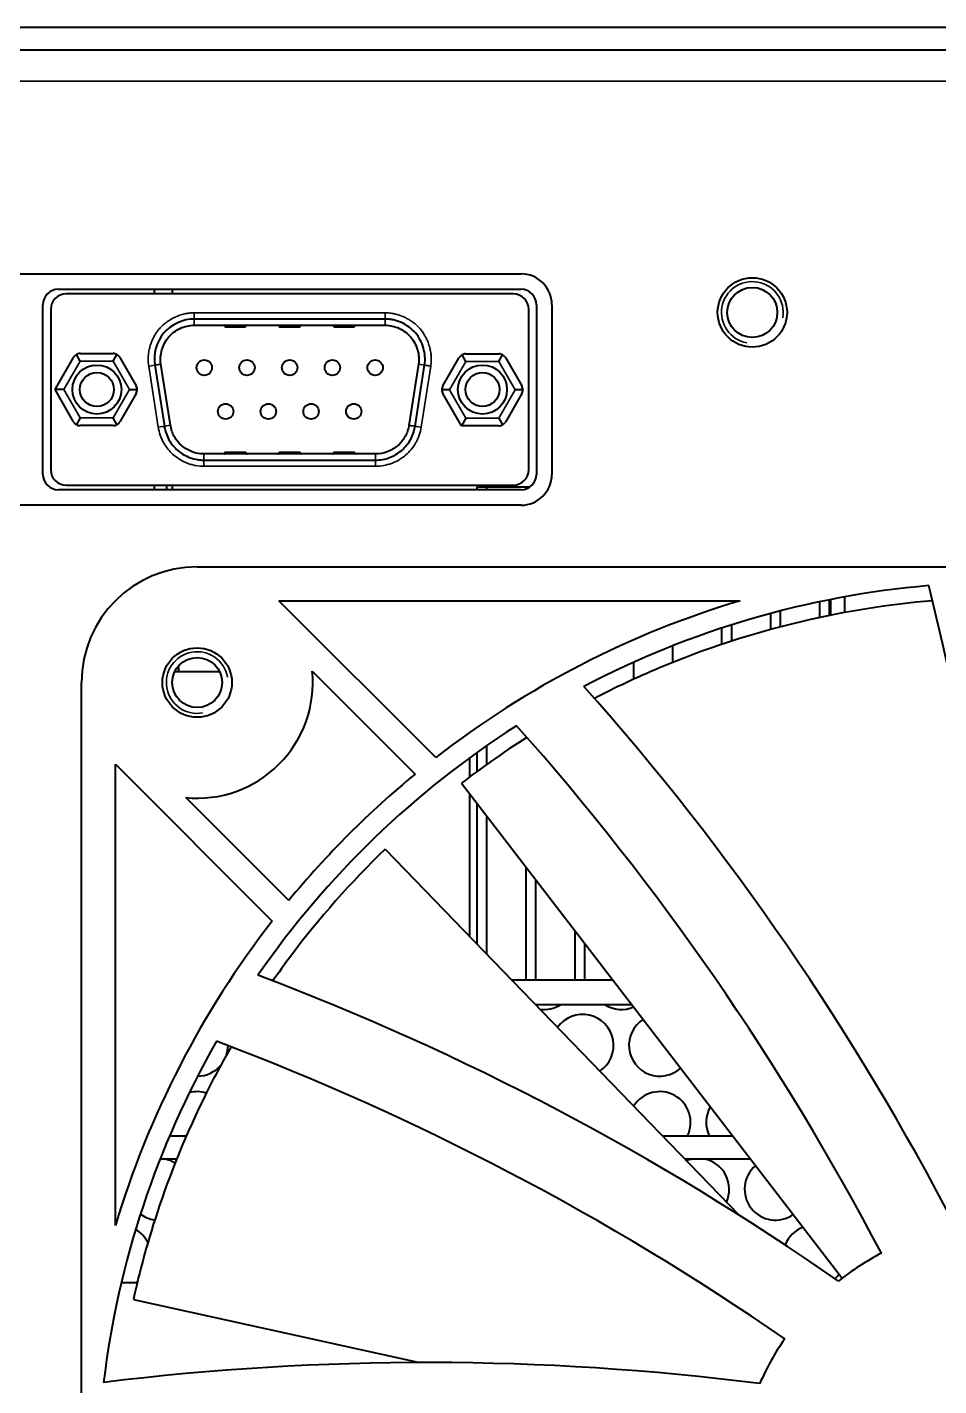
# Model space of a CAD drawing. Header units: millimetres. Extents: x 0 to 2100, y 0 to 1485.
# Drawn here: x 195 to 254.1, y 484.3 to 572.4 of the extents above; entities that cross this region are included whole.
import ezdxf

# ---------------------------------------------------------------- set-up
doc = ezdxf.new("R2010")
doc.units = ezdxf.units.MM
doc.header["$LTSCALE"] = 5
doc.layers.add('가시적인 것(ISO)', color=3, linetype='Continuous', lineweight=40)
doc.layers.add('가시적인 좁은 것(ISO)', color=3, linetype='Continuous', lineweight=35)

msp = doc.modelspace()

# ---------------------------------------------------------------- linework, layer by layer
at = {"layer": '가시적인 것(ISO)'}
for p, q in [((136.254, 572.396), (520.754, 572.396)), ((520.754, 570.896), (136.254, 570.896)), ((161.004, 556.396), (227.004, 556.396)), ((197.004, 555.396), (227.004, 555.396)), ((226.503, 555.096), (197.505, 555.096)), ((203.234, 555.096), (203.234, 555.396)), ((204.414, 555.096), (204.414, 555.396)), ((196.004, 543.396), (196.004, 554.396)), ((228.004, 554.396), (228.004, 543.396)), ((229.004, 554.396), (229.004, 543.396)), ((196.505, 554.096), (196.505, 543.696)), ((218.191, 553.47), (205.817, 553.47)), ((227.503, 543.696), (227.503, 554.096)), ((205.817, 553.07), (218.191, 553.07)), ((207.831, 552.97), (209.117, 552.97)), ((211.361, 552.97), (212.647, 552.97)), ((214.891, 552.97), (216.177, 552.97)), ((196.786, 548.893), (197.992, 550.982)), ((198.425, 550.732), (198.175, 551.165)), ((198.425, 551.232), (200.547, 551.232)), ((200.547, 550.732), (200.797, 551.165)), ((200.98, 550.982), (202.042, 549.143)), ((221.941, 549.129), (223.003, 550.967)), ((223.436, 550.717), (223.186, 551.15)), ((223.436, 551.217), (225.558, 551.217)), ((225.558, 550.717), (225.808, 551.15)), ((225.991, 550.967), (227.053, 549.129)), ((203.255, 550.477), (203.875, 546.514)), ((204.27, 546.576), (203.651, 550.539)), ((220.357, 550.539), (219.738, 546.575)), ((220.133, 546.514), (220.752, 550.477)), ((197.992, 546.805), (196.786, 548.893)), ((197.363, 548.893), (196.786, 548.893)), ((202.042, 548.643), (200.98, 546.805)), ((201.609, 548.893), (202.109, 548.893)), ((222.374, 548.879), (221.874, 548.879)), ((223.147, 546.541), (221.941, 548.629)), ((227.053, 548.629), (225.991, 546.791)), ((227.119, 548.879), (226.619, 548.879)), ((198.425, 547.055), (198.175, 546.622)), ((200.547, 546.555), (198.425, 546.555)), ((200.797, 546.622), (200.547, 547.055)), ((223.436, 547.041), (223.147, 546.541)), ((225.558, 546.541), (223.147, 546.541)), ((225.558, 547.041), (225.808, 546.608)), ((217.572, 544.722), (206.436, 544.722)), ((209.117, 544.822), (207.831, 544.822)), ((212.647, 544.822), (211.361, 544.822)), ((216.177, 544.822), (214.891, 544.822)), ((206.436, 544.322), (217.572, 544.322)), ((227.004, 542.396), (197.004, 542.396)), ((197.505, 542.696), (226.503, 542.696)), ((203.234, 542.396), (203.234, 542.696)), ((204.414, 542.396), (204.414, 542.696)), ((224.156, 542.596), (224.787, 542.596)), ((224.156, 542.396), (224.156, 542.596)), ((224.787, 542.596), (224.791, 542.596)), ((224.787, 542.396), (224.787, 542.596)), ((224.791, 542.596), (227.331, 542.596)), ((224.791, 542.396), (224.791, 542.596)), ((227.331, 542.596), (227.604, 542.596)), ((227.331, 542.451), (227.331, 542.596)), ((227.004, 541.396), (161.004, 541.396)), ((206.004, 537.396), (311.004, 537.396)), ((211.307, 535.199), (241.221, 535.199)), ((221.477, 525.029), (211.307, 535.199)), ((246.381, 534.114), (246.381, 535.137)), ((247.014, 534.246), (247.014, 535.266)), ((247.016, 534.247), (247.016, 535.266)), ((247.096, 534.263), (247.096, 535.282)), ((248.004, 534.437), (248.004, 535.454)), ((243.206, 533.342), (243.206, 534.378)), ((243.836, 533.51), (243.836, 534.543)), ((243.841, 533.512), (243.841, 534.544)), ((240.031, 532.375), (240.031, 533.429)), ((240.035, 532.377), (240.035, 533.43)), ((240.666, 532.584), (240.666, 533.634)), ((236.856, 531.204), (236.856, 532.281)), ((207.466, 530.596), (204.542, 530.596)), ((204.821, 530.596), (204.821, 531.003)), ((213.467, 530.638), (220.143, 523.961)), ((234.316, 530.111), (234.316, 531.21)), ((234.329, 530.117), (234.329, 531.216)), ((198.504, 424.896), (198.504, 529.896)), ((231.141, 529.575), (231.141, 529.667)), ((227.331, 526.306), (227.331, 526.396)), ((224.156, 524.131), (224.156, 525.367)), ((224.787, 524.589), (224.787, 525.812)), ((224.791, 524.591), (224.791, 525.815)), ((200.701, 524.592), (210.871, 514.422)), ((200.701, 494.678), (200.701, 524.592)), ((223.69, 523.785), (223.69, 525.029)), ((223.15, 523.375), (247.837, 491.269)), ((223.69, 513.409), (223.69, 522.672)), ((211.938, 515.756), (205.262, 522.432)), ((224.156, 512.927), (224.156, 522.066)), ((224.787, 512.274), (224.787, 521.245)), ((224.791, 512.27), (224.791, 521.24)), ((218.192, 519.096), (241.129, 495.369)), ((227.331, 510.596), (227.331, 517.937)), ((227.966, 510.596), (227.966, 517.111)), ((230.506, 510.596), (230.506, 513.808)), ((231.141, 510.596), (231.141, 512.982)), ((210.946, 510.596), (210.779, 510.596)), ((232.976, 510.596), (226.409, 510.596)), ((234.206, 508.996), (227.956, 508.996)), ((204.214, 500.496), (205.303, 500.496)), ((236.173, 500.496), (240.742, 500.496)), ((204.676, 498.996), (203.6, 498.996)), ((241.895, 498.996), (237.623, 498.996)), ((201.093, 490.996), (202.121, 490.996)), ((201.866, 489.892), (220.427, 485.797))]:
    msp.add_line(p, q, dxfattribs=at)
for centre, radius in [((242.004, 553.896), 2.25), ((242.004, 553.896), 1.621), ((206.464, 550.316), 0.5), ((209.234, 550.316), 0.5), ((212.004, 550.316), 0.5), ((214.774, 550.316), 0.5), ((217.544, 550.316), 0.5), ((199.504, 548.896), 1.59), ((199.504, 548.896), 1.1), ((224.504, 548.896), 1.59), ((224.504, 548.896), 1.1), ((207.849, 547.476), 0.5), ((210.619, 547.476), 0.5), ((213.389, 547.476), 0.5), ((216.159, 547.476), 0.5), ((206.004, 529.896), 2.25), ((206.004, 529.896), 1.621)]:
    msp.add_circle(centre, radius, dxfattribs=at)
for centre, radius, start, end in [((227.004, 554.396), 2, 0, 90), ((197.004, 554.396), 1, 90, 180), ((197.505, 554.096), 1, 90, 180), ((226.503, 554.096), 1, 0, 90), ((227.004, 554.396), 1, 0, 90), ((207.731, 553.02), 0.05, 0, 90), ((207.831, 553.02), 0.05, 179.99999, 270), ((209.117, 553.02), 0.05, 270, 0.00001), ((209.217, 553.02), 0.05, 90, 180), ((211.261, 553.02), 0.05, 360, 90), ((211.361, 553.02), 0.05, 180, 270), ((212.647, 553.02), 0.05, 270, 0), ((212.747, 553.02), 0.05, 90, 180), ((214.791, 553.02), 0.05, 0, 90), ((214.891, 553.02), 0.05, 180, 270), ((216.177, 553.02), 0.05, 270, 359.99999), ((216.277, 553.02), 0.05, 90, 180), ((198.425, 550.732), 0.5, 120, 150), ((198.425, 550.732), 0.5, 90, 120), ((200.547, 550.732), 0.5, 60, 90), ((200.547, 550.732), 0.5, 30, 60), ((223.436, 550.717), 0.5, 120, 150), ((223.436, 550.717), 0.5, 90, 120), ((225.558, 550.717), 0.5, 60, 90), ((225.558, 550.717), 0.5, 30, 60), ((201.609, 548.893), 0.5, 0, 30), ((222.374, 548.879), 0.5, 150, 180), ((226.619, 548.879), 0.5, 0, 30), ((201.609, 548.893), 0.5, 330, 0), ((222.374, 548.879), 0.5, 180, 210), ((226.619, 548.879), 0.5, 330, 0), ((198.425, 547.055), 0.5, 210, 240), ((198.425, 547.055), 0.5, 240, 270), ((200.547, 547.055), 0.5, 270, 300), ((200.547, 547.055), 0.5, 300, 330), ((225.558, 547.041), 0.5, 270, 300), ((225.558, 547.041), 0.5, 300, 330), ((207.731, 544.772), 0.05, 270, 0), ((207.831, 544.772), 0.05, 90, 180), ((209.117, 544.772), 0.05, 0, 90), ((209.217, 544.772), 0.05, 180, 270), ((211.261, 544.772), 0.05, 270, 0), ((211.361, 544.772), 0.05, 90, 180), ((212.647, 544.772), 0.05, 0, 90), ((212.747, 544.772), 0.05, 180, 270), ((214.791, 544.772), 0.05, 270, 0), ((214.891, 544.772), 0.05, 90, 180), ((216.177, 544.772), 0.05, 0, 90), ((216.277, 544.772), 0.05, 180, 270), ((197.505, 543.696), 1, 180, 270), ((226.503, 543.696), 1, 270, 0), ((197.004, 543.396), 1, 180, 270), ((227.004, 543.396), 2, 270, 0), ((227.004, 543.396), 1, 270, 0), ((206.004, 542.346), 2, 169.92134, 178.56746), ((206.004, 529.896), 7.5, 90, 180), ((258.504, 477.396), 59, 94.91422, 117.69231), ((87.374, 494.896), 171.13, 0, 13.95968), ((258.504, 477.396), 60.332, 106.64607, 127.85892), ((206.004, 529.896), 7.5, 264.32201, 5.67799), ((103.225, 415.896), 171.13, 27.37358, 41.65566), ((258.504, 477.396), 59, 122.60652, 145.38462), ((98.844, 413.363), 171.13, 27.69231, 41.65198), ((258.504, 477.396), 60.332, 129.48145, 140.51855), ((258.504, 477.396), 60.332, 142.14108, 163.35393), ((149.592, 350.779), 171.13, 55.06589, 69.34797), ((228.504, 510.696), 2, 262.05392, 301.78833), ((233.504, 510.696), 2, 238.21167, 293.67598), ((231.004, 506.366), 2, 303.55919, 144.50142), ((236.004, 506.366), 2, 122.45842, 312.65659), ((258.504, 477.396), 59, 150.29883, 173.07692), ((146.889, 346.5), 171.13, 55.38462, 69.34429), ((206.004, 506.366), 2, 342.03444, 359.39503), ((206.004, 506.366), 2, 270.71821, 320.18483), ((206.004, 501.366), 2, 72.72576, 104.75324), ((236.004, 501.366), 2, 334.21471, 148.01286), ((241.004, 501.366), 2, 149.21299, 205.78529), ((203.504, 497.036), 2, 57.81057, 78.52166), ((238.504, 497.036), 2, 101.47834, 112.65698), ((238.504, 497.036), 2, 335.40362, 78.52166), ((243.504, 497.036), 2, 129.86321, 305.2518), ((203.504, 497.036), 2, 233.86436, 262.88696), ((201.004, 492.706), 2, 25.71337, 59.57828), ((246.004, 492.706), 2, 110.78909, 159.0507), ((258.504, 477.396), 17.5, 117.69231, 128.59786), ((201.004, 492.706), 2, 301.24027, 304.46725), ((246.004, 492.706), 2, 312.57221, 324.32593), ((258.504, 477.396), 17.5, 145.38462, 156.29016), ((220.909, 314.668), 171.13, 82.75819, 97.04027)]:
    msp.add_arc(centre, radius, start, end, dxfattribs=at)
for points in [[(205.817, 553.47), (205.094, 553.469), (203.576, 552.796), (203.144, 551.191), (203.255, 550.477)], [(227.381, 526.338), (225.757, 525.305), (224.343, 524.292), (223.15, 523.375)]]:
    msp.add_open_spline(points, degree=3, dxfattribs=at)
for points, knots in [([(220.752, 550.477), (220.782, 550.668), (220.788, 550.855), (220.761, 551.226), (220.728, 551.41), (220.626, 551.768), (220.557, 551.94), (220.382, 552.272), (220.276, 552.43), (220.028, 552.716), (219.887, 552.844), (219.584, 553.065), (219.424, 553.158), (219.086, 553.31), (218.908, 553.37), (218.635, 553.43), (218.543, 553.445), (218.403, 553.461), (218.355, 553.464), (218.269, 553.469), (218.227, 553.469), (218.191, 553.47)], [0, 0, 0, 0, 0.1257086, 0.1257086, 0.2514171, 0.2514171, 0.3771257, 0.3771257, 0.5028343, 0.5028343, 0.6285429, 0.6285429, 0.7542514, 0.7542514, 0.87996, 0.87996, 0.9428143, 0.9428143, 0.9742414, 0.9742414, 0.999997, 0.999997, 0.999997, 0.999997]), ([(203.651, 550.539), (203.626, 550.696), (203.621, 550.853), (203.643, 551.165), (203.671, 551.322), (203.757, 551.626), (203.815, 551.772), (203.961, 552.052), (204.05, 552.184), (204.253, 552.421), (204.369, 552.529), (204.624, 552.717), (204.759, 552.797), (205.045, 552.928), (205.196, 552.98), (205.502, 553.05), (205.658, 553.07), (205.817, 553.07)], [-1, -1, -1, -1, -0.875, -0.875, -0.75, -0.75, -0.625, -0.625, -0.5, -0.5, -0.375, -0.375, -0.25, -0.25, -0.125, -0.125, 0, 0, 0, 0]), ([(218.191, 553.07), (218.351, 553.07), (218.506, 553.05), (218.811, 552.98), (218.962, 552.929), (219.249, 552.797), (219.384, 552.717), (219.638, 552.529), (219.755, 552.422), (219.958, 552.184), (220.047, 552.052), (220.193, 551.772), (220.251, 551.626), (220.337, 551.323), (220.364, 551.166), (220.387, 550.853), (220.382, 550.696), (220.357, 550.539)], [-1, -1, -1, -1, -0.875, -0.875, -0.75, -0.75, -0.625, -0.625, -0.5, -0.5, -0.375, -0.375, -0.25, -0.25, -0.125, -0.125, 0, 0, 0, 0]), ([(203.875, 546.514), (203.923, 546.208), (204.024, 545.913), (204.252, 545.511), (204.339, 545.384), (204.532, 545.149), (204.639, 545.039), (204.878, 544.837), (205.005, 544.748), (205.268, 544.596), (205.406, 544.531), (205.697, 544.424), (205.848, 544.384), (206.075, 544.345), (206.151, 544.336), (206.266, 544.327), (206.304, 544.325), (206.374, 544.322), (206.407, 544.322), (206.436, 544.322)], [0, 0, 0, 0, 0.251432, 0.251432, 0.377148, 0.377148, 0.502864, 0.502864, 0.6285801, 0.6285801, 0.7542961, 0.7542961, 0.8800121, 0.8800121, 0.9428701, 0.9428701, 0.9742991, 0.9742991, 0.9999981, 0.9999981, 0.9999981, 0.9999981]), ([(206.436, 544.722), (206.175, 544.722), (205.919, 544.767), (205.555, 544.903), (205.437, 544.959), (205.215, 545.089), (205.11, 545.164), (204.912, 545.332), (204.821, 545.426), (204.658, 545.626), (204.585, 545.733), (204.394, 546.073), (204.31, 546.318), (204.27, 546.576)], [-1, -1, -1, -1, -0.75, -0.75, -0.625, -0.625, -0.5, -0.5, -0.375, -0.375, -0.25, -0.25, 0, 0, 0, 0]), ([(219.738, 546.575), (219.698, 546.318), (219.614, 546.072), (219.423, 545.733), (219.349, 545.625), (219.186, 545.426), (219.097, 545.333), (218.899, 545.164), (218.792, 545.089), (218.57, 544.959), (218.454, 544.903), (218.088, 544.766), (217.833, 544.722), (217.572, 544.722)], [-1, -1, -1, -1, -0.75, -0.75, -0.625, -0.625, -0.5, -0.5, -0.375, -0.375, -0.25, -0.25, 0, 0, 0, 0]), ([(217.572, 544.322), (217.881, 544.322), (218.188, 544.376), (218.621, 544.539), (218.76, 544.606), (219.022, 544.761), (219.147, 544.849), (219.384, 545.053), (219.491, 545.165), (219.682, 545.403), (219.768, 545.528), (219.918, 545.8), (219.981, 545.942), (220.054, 546.161), (220.075, 546.235), (220.102, 546.347), (220.11, 546.384), (220.123, 546.453), (220.129, 546.485), (220.133, 546.514)], [0, 0, 0, 0, 0.251432, 0.251432, 0.377148, 0.377148, 0.502864, 0.502864, 0.6285801, 0.6285801, 0.7542961, 0.7542961, 0.8800121, 0.8800121, 0.9428701, 0.9428701, 0.9742991, 0.9742991, 0.9999981, 0.9999981, 0.9999981, 0.9999981]), ([(253.691, 535.196), (250.85, 534.958), (248.009, 534.508), (241.963, 533.089), (238.843, 532.049), (234.499, 530.22), (233.091, 529.552), (231.768, 528.865)], [0.074307, 0.074307, 0.074307, 0.074307, 0.934457, 0.934457, 1.959724, 1.959724, 2.493059, 2.493059, 2.493059, 2.493059]), ([(218.192, 519.096), (215.967, 516.945), (213.899, 514.596), (211.663, 511.606), (211.281, 511.077), (210.911, 510.545)], [0, 0, 0, 0, 0.934457, 0.934457, 1.133675, 1.133675, 1.133675, 1.133675]), ([(208.202, 506.268), (207.741, 505.466), (207.306, 504.664), (205.493, 501.129), (204.401, 498.458), (202.8, 493.729), (202.256, 491.657), (201.866, 489.892)], [1.663049, 1.663049, 1.663049, 1.663049, 1.959724, 1.959724, 2.977212, 2.977212, 3.919456, 3.919456, 3.919456, 3.919456])]:
    msp.add_open_spline(points, degree=3, knots=knots, dxfattribs=at)
at = {"layer": '가시적인 좁은 것(ISO)'}
for p, q in [((519.004, 568.896), (138.004, 568.896)), ((205.816, 553.87), (218.191, 553.87)), ((207.831, 553.07), (207.831, 553.02)), ((209.167, 553.02), (207.831, 553.02)), ((207.831, 553.02), (207.831, 552.97)), ((211.311, 553.02), (211.361, 553.02)), ((211.361, 553.07), (211.361, 553.02)), ((212.647, 553.02), (211.361, 553.02)), ((211.361, 553.02), (211.361, 552.97)), ((212.647, 553.07), (212.647, 553.02)), ((212.647, 553.02), (212.697, 553.02)), ((212.647, 553.02), (212.647, 552.97)), ((214.891, 553.07), (214.891, 553.02)), ((216.177, 553.02), (214.891, 553.02)), ((214.891, 553.02), (214.891, 552.97)), ((216.177, 553.07), (216.177, 553.02)), ((216.177, 553.02), (216.177, 552.97)), ((197.363, 548.893), (198.425, 550.732)), ((198.425, 550.732), (200.547, 550.732)), ((200.547, 550.732), (201.609, 548.893)), ((222.374, 548.879), (223.436, 550.717)), ((223.436, 550.717), (225.558, 550.717)), ((225.558, 550.717), (226.619, 548.879)), ((203.48, 546.452), (202.86, 550.416)), ((220.357, 550.539), (220.752, 550.477)), ((221.148, 550.416), (220.528, 546.452)), ((198.425, 547.055), (197.363, 548.893)), ((201.609, 548.893), (200.547, 547.055)), ((223.436, 547.041), (222.374, 548.879)), ((226.619, 548.879), (225.558, 547.041)), ((200.547, 547.055), (198.425, 547.055)), ((203.875, 546.514), (204.27, 546.576)), ((225.558, 547.041), (223.436, 547.041)), ((207.831, 544.772), (207.781, 544.772)), ((207.831, 544.772), (207.831, 544.822)), ((207.831, 544.772), (209.167, 544.772)), ((207.831, 544.722), (207.831, 544.772)), ((211.361, 544.772), (211.311, 544.772)), ((211.361, 544.772), (211.361, 544.822)), ((211.361, 544.772), (212.647, 544.772)), ((211.361, 544.722), (211.361, 544.772)), ((212.647, 544.772), (212.647, 544.822)), ((212.697, 544.772), (212.647, 544.772)), ((212.647, 544.722), (212.647, 544.772)), ((214.891, 544.772), (214.841, 544.772)), ((214.891, 544.772), (214.891, 544.822)), ((214.891, 544.772), (216.177, 544.772)), ((214.891, 544.722), (214.891, 544.772)), ((216.177, 544.772), (216.177, 544.822)), ((216.227, 544.772), (216.177, 544.772)), ((216.177, 544.722), (216.177, 544.772)), ((217.572, 544.722), (217.572, 544.322)), ((206.436, 544.322), (206.436, 543.922)), ((217.572, 543.922), (206.436, 543.922)), ((217.572, 544.322), (217.572, 543.922)), ((218.132, 544.382), (218.132, 544.382))]:
    msp.add_line(p, q, dxfattribs=at)
for centre, start, end in [((242.004, 553.896), 350, 260), ((206.004, 529.896), 10, 280)]:
    msp.add_arc(centre, 2, start, end, dxfattribs=at)
for centre, major_axis, ratio, start_param, end_param in [((205.817, 553.07), (0, 0.4), 0.000121, 4.712389, 6.283185), ((218.191, 553.87), (0, -0.4), 0.00001, 0.019226, 1.57127), ((207.831, 553.02), (-0.05, 0), 0.000472, 4.712389, 6.283186), ((214.891, 553.02), (-0.05, 0), 0.00026, 0, 1.570796), ((216.177, 553.02), (0.05, 0), 0.00001, 4.712489, 6.283382), ((202.86, 550.416), (0.395, 0.062), 0.000121, 0, 1.570796), ((203.48, 546.452), (0.395, 0.062), 0.000119, 4.712389, 6.283185), ((220.528, 546.452), (-0.395, 0.062), 0.00001, 0.018202, 1.572923), ((204.79, 545.926), (-0.988, -0.154), 0.00001, 5.529466, 5.529554), ((219.218, 545.926), (-0.988, 0.154), 0.00001, 3.920135, 3.920146)]:
    msp.add_ellipse(centre, major_axis=major_axis, ratio=ratio, start_param=start_param, end_param=end_param, dxfattribs=at)
for points, knots in [([(202.86, 550.416), (202.844, 550.52), (202.834, 550.626), (202.829, 550.732), (202.827, 550.786), (202.826, 550.84), (202.827, 550.894), (202.828, 550.948), (202.83, 551.003), (202.834, 551.057), (202.842, 551.177), (202.857, 551.297), (202.88, 551.416), (202.897, 551.508), (202.918, 551.6), (202.944, 551.691), (202.972, 551.788), (203.003, 551.883), (203.04, 551.977), (203.043, 551.983), (203.045, 551.99), (203.048, 551.997), (203.088, 552.097), (203.131, 552.192), (203.182, 552.289), (203.184, 552.292), (203.186, 552.296), (203.188, 552.299), (203.255, 552.426), (203.331, 552.547), (203.414, 552.66), (203.454, 552.715), (203.496, 552.768), (203.539, 552.819), (203.544, 552.824), (203.548, 552.829), (203.553, 552.834), (203.654, 552.951), (203.764, 553.059), (203.885, 553.16), (203.915, 553.185), (203.946, 553.209), (203.977, 553.233), (203.989, 553.242), (204.001, 553.251), (204.012, 553.26), (204.018, 553.264), (204.024, 553.268), (204.029, 553.272), (204.084, 553.313), (204.141, 553.352), (204.199, 553.388), (204.316, 553.463), (204.439, 553.53), (204.567, 553.589), (204.574, 553.592), (204.581, 553.595), (204.588, 553.598), (204.68, 553.64), (204.773, 553.677), (204.867, 553.709), (204.969, 553.743), (205.071, 553.772), (205.178, 553.797), (205.186, 553.799), (205.195, 553.801), (205.204, 553.802), (205.302, 553.824), (205.4, 553.84), (205.498, 553.851), (205.506, 553.852), (205.514, 553.853), (205.523, 553.854), (205.568, 553.859), (205.612, 553.862), (205.657, 553.865), (205.666, 553.866), (205.675, 553.866), (205.684, 553.866), (205.702, 553.867), (205.719, 553.868), (205.737, 553.868), (205.75, 553.869), (205.763, 553.869), (205.777, 553.869), (205.783, 553.869), (205.79, 553.87), (205.797, 553.87), (205.803, 553.87), (205.81, 553.87), (205.816, 553.87)], [0, 0, 0, 0, 0.0625, 0.0625, 0.0625, 0.09375, 0.09375, 0.09375, 0.125, 0.125, 0.125, 0.19537, 0.19537, 0.19537, 0.249895, 0.249895, 0.249895, 0.308212, 0.308212, 0.308212, 0.3125, 0.3125, 0.3125, 0.375, 0.375, 0.375, 0.377216, 0.377216, 0.377216, 0.459459, 0.459459, 0.459459, 0.498948, 0.498948, 0.498948, 0.50302, 0.50302, 0.50302, 0.59375, 0.59375, 0.59375, 0.616125, 0.616125, 0.616125, 0.624696, 0.624696, 0.624696, 0.628793, 0.628793, 0.628793, 0.668821, 0.668821, 0.668821, 0.75, 0.75, 0.75, 0.754453, 0.754453, 0.754453, 0.8125, 0.8125, 0.8125, 0.875, 0.875, 0.875, 0.880133, 0.880133, 0.880133, 0.9375, 0.9375, 0.9375, 0.942381, 0.942381, 0.942381, 0.96875, 0.96875, 0.96875, 0.97407, 0.97407, 0.97407, 0.984375, 0.984375, 0.984375, 0.992188, 0.992188, 0.992188, 0.996094, 0.996094, 0.996094, 1, 1, 1, 1]), ([(205.817, 553.47), (205.817, 553.47), (205.817, 553.478), (205.817, 553.498), (205.817, 553.517), (205.817, 553.548), (205.817, 553.587), (205.817, 553.626), (205.817, 553.673), (205.817, 553.722), (205.817, 553.772), (205.817, 553.822), (205.816, 553.87)], [0, 0, 0, 0, 0.25, 0.25, 0.25, 0.5, 0.5, 0.5, 0.75, 0.75, 0.75, 1, 1, 1, 1]), ([(218.191, 553.87), (218.198, 553.87), (218.205, 553.87), (218.211, 553.87), (218.217, 553.87), (218.224, 553.869), (218.23, 553.869), (218.261, 553.869), (218.293, 553.868), (218.324, 553.867), (218.378, 553.864), (218.433, 553.86), (218.487, 553.854), (218.495, 553.853), (218.503, 553.852), (218.511, 553.851), (218.565, 553.845), (218.618, 553.837), (218.672, 553.828), (218.699, 553.824), (218.726, 553.818), (218.754, 553.813), (218.771, 553.809), (218.789, 553.806), (218.807, 553.802), (218.814, 553.8), (218.822, 553.798), (218.83, 553.797), (218.983, 553.762), (219.134, 553.715), (219.281, 553.657), (219.329, 553.638), (219.377, 553.618), (219.425, 553.596), (219.431, 553.593), (219.437, 553.591), (219.443, 553.588), (219.447, 553.586), (219.452, 553.584), (219.456, 553.582), (219.522, 553.551), (219.586, 553.518), (219.649, 553.484), (219.676, 553.469), (219.702, 553.454), (219.728, 553.438), (219.817, 553.385), (219.902, 553.329), (219.986, 553.267), (219.989, 553.265), (219.992, 553.263), (219.994, 553.261), (220.09, 553.189), (220.181, 553.113), (220.266, 553.032), (220.336, 552.965), (220.402, 552.896), (220.464, 552.824), (220.568, 552.702), (220.662, 552.571), (220.746, 552.431), (220.763, 552.402), (220.781, 552.371), (220.797, 552.341), (220.807, 552.324), (220.816, 552.306), (220.826, 552.289), (220.867, 552.21), (220.905, 552.13), (220.939, 552.048), (220.988, 551.933), (221.029, 551.814), (221.063, 551.692), (221.065, 551.688), (221.066, 551.683), (221.067, 551.679), (221.095, 551.579), (221.118, 551.478), (221.136, 551.377), (221.154, 551.271), (221.167, 551.167), (221.174, 551.057), (221.175, 551.05), (221.175, 551.043), (221.176, 551.035), (221.182, 550.933), (221.183, 550.833), (221.179, 550.733), (221.178, 550.725), (221.178, 550.718), (221.178, 550.71), (221.176, 550.664), (221.172, 550.619), (221.168, 550.573), (221.167, 550.567), (221.166, 550.56), (221.166, 550.554), (221.164, 550.542), (221.163, 550.53), (221.162, 550.519), (221.16, 550.502), (221.158, 550.484), (221.155, 550.467), (221.155, 550.463), (221.154, 550.459), (221.153, 550.454), (221.152, 550.441), (221.15, 550.428), (221.148, 550.416)], [0, 0, 0, 0, 0.003906, 0.003906, 0.003906, 0.007568, 0.007568, 0.007568, 0.026048, 0.026048, 0.026048, 0.057779, 0.057779, 0.057779, 0.0625, 0.0625, 0.0625, 0.09375, 0.09375, 0.09375, 0.109549, 0.109549, 0.109549, 0.119826, 0.119826, 0.119826, 0.124409, 0.124409, 0.124409, 0.216062, 0.216062, 0.216062, 0.24616, 0.24616, 0.24616, 0.25, 0.25, 0.25, 0.252823, 0.252823, 0.252823, 0.294644, 0.294644, 0.294644, 0.3125, 0.3125, 0.3125, 0.372817, 0.372817, 0.372817, 0.374742, 0.374742, 0.374742, 0.443185, 0.443185, 0.443185, 0.499426, 0.499426, 0.499426, 0.59375, 0.59375, 0.59375, 0.613566, 0.613566, 0.613566, 0.62499, 0.62499, 0.62499, 0.677064, 0.677064, 0.677064, 0.75, 0.75, 0.75, 0.752689, 0.752689, 0.752689, 0.8125, 0.8125, 0.8125, 0.875, 0.875, 0.875, 0.879265, 0.879265, 0.879265, 0.9375, 0.9375, 0.9375, 0.941939, 0.941939, 0.941939, 0.96875, 0.96875, 0.96875, 0.972656, 0.972656, 0.972656, 0.979492, 0.979492, 0.979492, 0.989746, 0.989746, 0.989746, 0.99231, 0.99231, 0.99231, 1, 1, 1, 1]), ([(218.191, 553.47), (218.191, 553.47), (218.192, 553.461), (218.192, 553.442), (218.192, 553.422), (218.192, 553.392), (218.192, 553.352), (218.192, 553.313), (218.192, 553.266), (218.192, 553.217), (218.191, 553.168), (218.191, 553.117), (218.191, 553.07)], [0, 0, 0, 0, 0.25, 0.25, 0.25, 0.5, 0.5, 0.5, 0.75, 0.75, 0.75, 1, 1, 1, 1]), ([(203.255, 550.477), (203.255, 550.477), (203.264, 550.479), (203.283, 550.482), (203.302, 550.485), (203.333, 550.49), (203.371, 550.496), (203.41, 550.502), (203.457, 550.509), (203.505, 550.516), (203.554, 550.524), (203.604, 550.532), (203.651, 550.539)], [0, 0, 0, 0, 0.25, 0.25, 0.25, 0.5, 0.5, 0.5, 0.75, 0.75, 0.75, 1, 1, 1, 1]), ([(220.752, 550.477), (220.752, 550.477), (220.761, 550.476), (220.78, 550.473), (220.799, 550.47), (220.83, 550.465), (220.868, 550.459), (220.907, 550.453), (220.954, 550.446), (221.002, 550.438), (221.051, 550.431), (221.101, 550.423), (221.148, 550.416)], [0, 0, 0, 0, 0.25, 0.25, 0.25, 0.5, 0.5, 0.5, 0.75, 0.75, 0.75, 1, 1, 1, 1]), ([(206.436, 543.922), (206.256, 543.922), (205.991, 543.945), (205.734, 544.003), (205.564, 544.05), (205.482, 544.076), (205.06, 544.234), (204.757, 544.412), (204.288, 544.814), (204.112, 545.01), (203.913, 545.304), (203.865, 545.381), (203.649, 545.766), (203.535, 546.097), (203.48, 546.452)], [0, 0, 0, 0, 0.125, 0.1875, 0.1875, 0.25, 0.25, 0.5, 0.5, 0.6875, 0.6875, 0.75, 0.75, 1, 1, 1, 1]), ([(220.528, 546.452), (220.5, 546.274), (220.437, 546.016), (220.339, 545.771), (220.267, 545.61), (220.228, 545.533), (220.008, 545.141), (219.785, 544.869), (219.315, 544.467), (219.094, 544.324), (218.774, 544.173), (218.689, 544.137), (218.276, 543.983), (217.931, 543.922), (217.572, 543.922)], [0, 0, 0, 0, 0.125, 0.1875, 0.1875, 0.25, 0.25, 0.5, 0.5, 0.6875, 0.6875, 0.75, 0.75, 1, 1, 1, 1]), ([(220.133, 546.514), (220.133, 546.514), (220.125, 546.515), (220.105, 546.518), (220.086, 546.521), (220.056, 546.525), (220.017, 546.532), (219.979, 546.538), (219.932, 546.545), (219.883, 546.553), (219.835, 546.56), (219.785, 546.568), (219.738, 546.575)], [0, 0, 0, 0, 0.25, 0.25, 0.25, 0.5, 0.5, 0.5, 0.75, 0.75, 0.75, 1, 1, 1, 1]), ([(206.436, 544.322), (206.436, 544.322), (206.436, 544.33), (206.436, 544.35), (206.436, 544.369), (206.436, 544.4), (206.436, 544.439), (206.436, 544.478), (206.436, 544.525), (206.436, 544.574), (206.436, 544.624), (206.436, 544.674), (206.436, 544.722)], [0, 0, 0, 0, 0.25, 0.25, 0.25, 0.5, 0.5, 0.5, 0.75, 0.75, 0.75, 1, 1, 1, 1])]:
    msp.add_open_spline(points, degree=3, knots=knots, dxfattribs=at)

doc.saveas('drawing.dxf')
